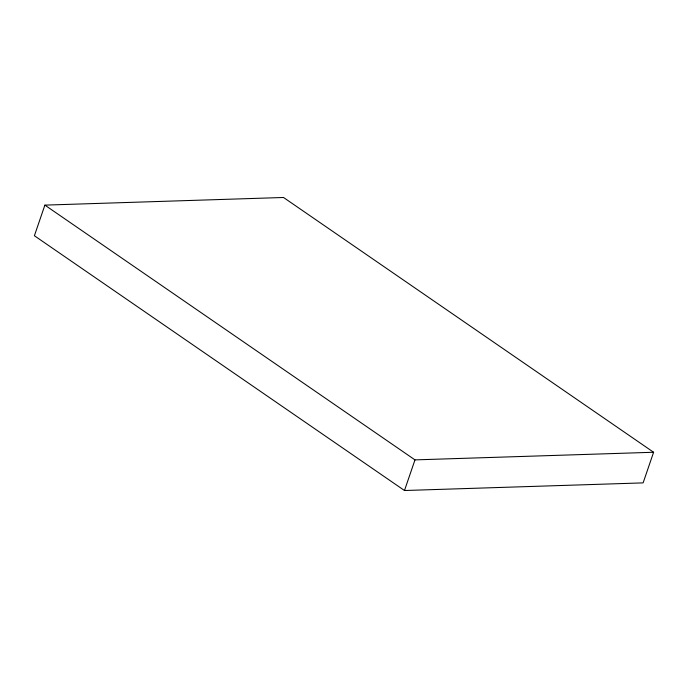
<?xml version="1.0" encoding="UTF-8"?>
<svg xmlns="http://www.w3.org/2000/svg" width="688" height="688" viewBox="0 0 688 688"><rect width="100%" height="100%" fill="white"/><g stroke="black" fill="none" stroke-linecap="round" stroke-linejoin="round"><path stroke-width="1.03" d="M44.883 205.119L34.4 235.743L404.484 490.518L643.117 482.881L653.6 452.257L283.516 197.482L44.883 205.119L414.976 459.885L653.6 452.257M404.484 490.518L414.976 459.885"/></g></svg>
